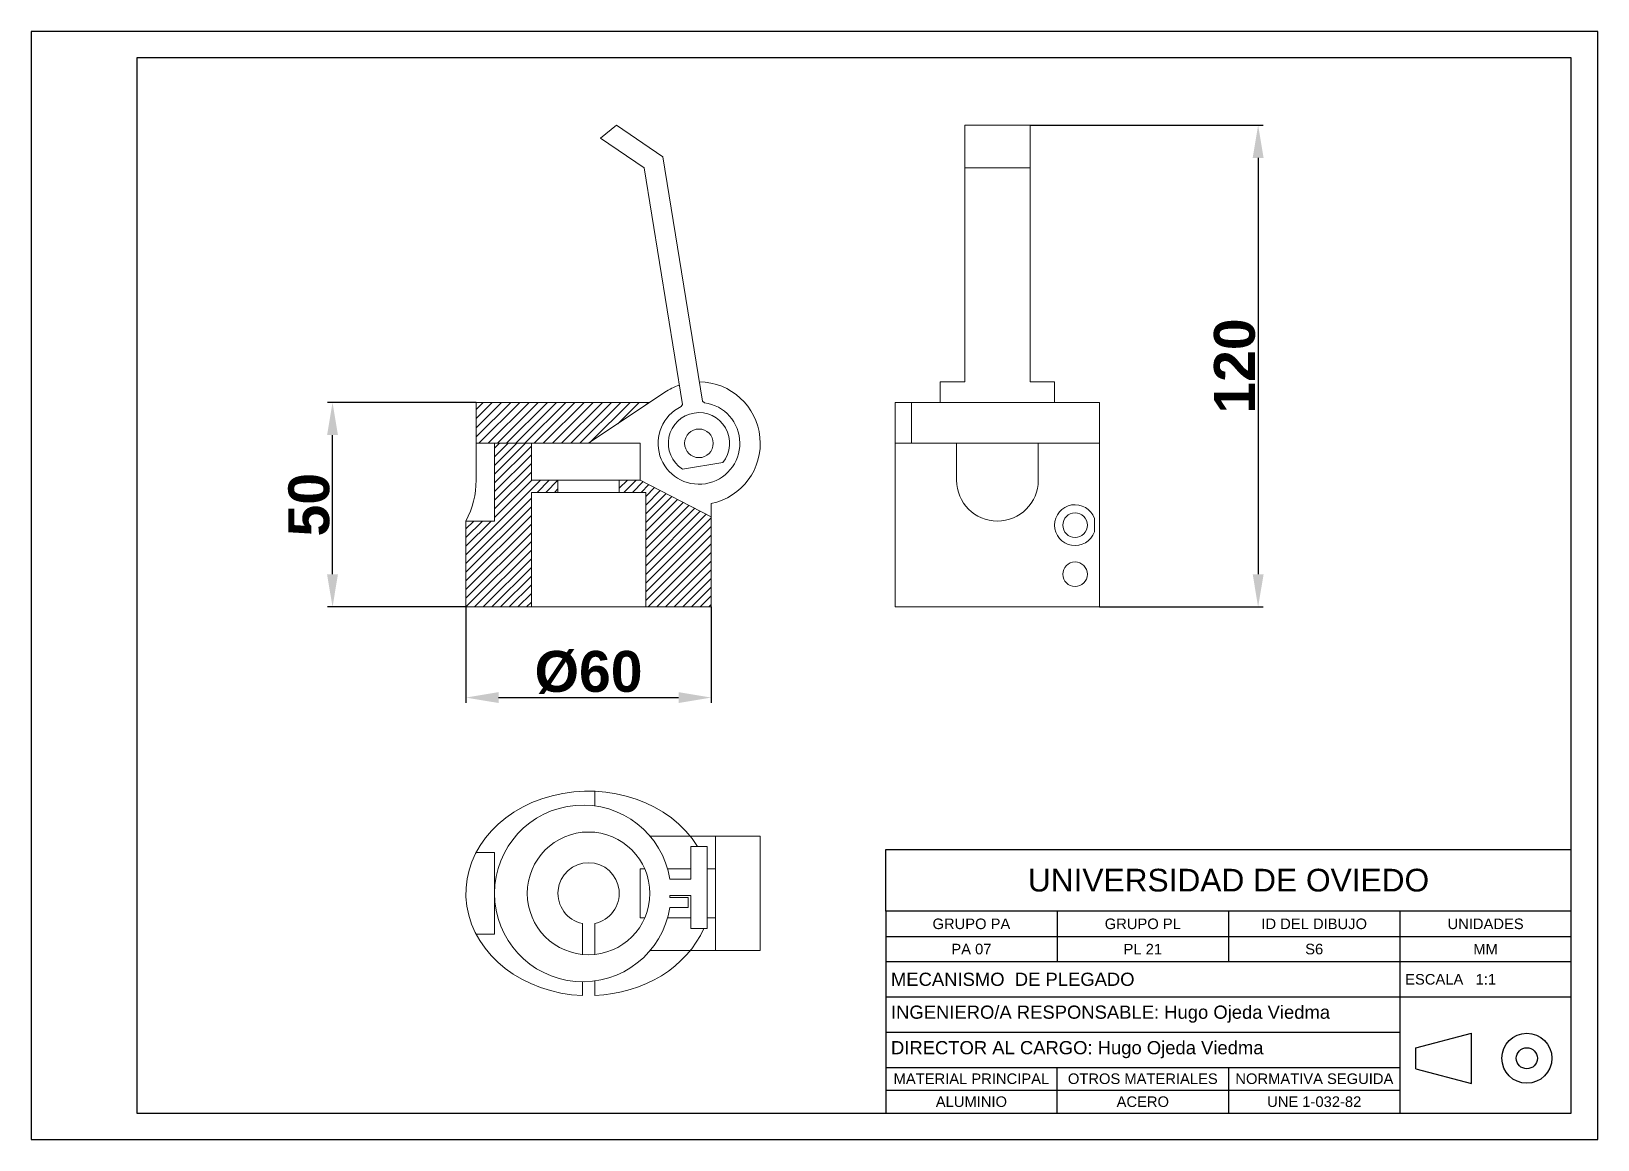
# Paper-space layout 'Presentación1' of a CAD drawing. Header units: millimetres. Extents: x 0 to 297, y 0 to 210.
# The model-space entities are those that its viewports show. They can reach past a viewport. Long polylines and large blocks are cut down to what shows.
import ezdxf

# ---------------------------------------------------------------- set-up
doc = ezdxf.new("R2010")
doc.units = ezdxf.units.MM
doc.layers.add('01_Contornos', color=7, linetype='Continuous', lineweight=20)
doc.layers.add('04_Cotas', color=3, linetype='Continuous', lineweight=18)
doc.styles.add('EstiloCota', font='arialbd.ttf', dxfattribs={"height": 10})
doc.styles.get("Standard").update_dxf_attribs({"font": 'arial.ttf'})
doc.dimstyles.new('CotasUNE', dxfattribs={"dimtxt": 10, "dimasz": 8, "dimexe": 1.25, "dimexo": 0, "dimtad": 1, "dimtxsty": 'EstiloCota', "dimcen": 2.5, "dimclrd": 256, "dimclrt": 256, "dimadec": 0, "dimazin": 0, "dimtfac": 1, "dimtmove": 0, "dimatfit": 3, "dimfxl": 1, "dimarcsym": 0})

# ---------------------------------------------------------------- blocks, each defined once
blk = doc.blocks.new('UNE A4H')
for p, q in [((0, 210), (0, 0)), ((297, 210), (0, 210)), ((297, 0), (297, 210)), ((20, 205), (20, 5)), ((292, 205), (20, 205)), ((292, 5), (292, 205)), ((162, 55), (292, 55)), ((162, 43.27), (162, 55)), ((292, 43.27), (162, 43.27)), ((162, 43.27), (162, 5)), ((194.5, 43.27), (194.5, 33.7)), ((227, 43.27), (227, 33.7)), ((259.5, 43.27), (259.5, 33.7)), ((162, 38.49), (292, 38.49)), ((292, 33.7), (162, 33.7)), ((259.5, 33.7), (259.5, 25)), ((162, 27.04), (259.5, 27.04)), ((259.5, 27.04), (292, 27.04)), ((259.5, 25), (259.5, 5)), ((162, 20.37), (259.5, 20.37)), ((262.55, 17.42), (273.06, 20.16)), ((273.06, 10.67), (273.06, 20.16)), ((262.55, 13.41), (262.55, 17.42)), ((162, 13.7), (259.5, 13.7)), ((194.5, 5), (194.5, 13.7)), ((227, 13.7), (227, 5)), ((262.55, 13.41), (273.06, 10.67)), ((162, 9.35), (259.5, 9.35)), ((20, 5), (292, 5)), ((0, 0), (297, 0))]:
    blk.add_line(p, q)
for radius in [4.74, 2]:
    blk.add_circle((283.57, 15.42), radius)
for s, insert, char_height, width, attachment_point in [('GRUPO PA', (178.25, 40.88), 2, 32.5, 5), ('GRUPO PL', (210.75, 40.88), 2, 32.5, 5), ('ID DEL DIBUJO', (243.25, 40.88), 2, 32.5, 5), ('UNIDADES', (275.75, 40.88), 2, 32.5, 5), ('PA 07', (178.25, 36.1), 2, 32.5, 5), ('PL 21', (210.75, 36.1), 2, 32.5, 5), ('S6', (243.25, 36.1), 2, 32.5, 5), ('MM', (275.75, 36.1), 2, 32.5, 5), ('MECANISMO  DE PLEGADO', (163, 30.37), 2.5, 97.1143, 4), ('INGENIERO/A RESPONSABLE: Hugo Ojeda Viedma', (163, 23.78), 2.5, 97.2779, 4), ('DIRECTOR AL CARGO: Hugo Ojeda Viedma', (163, 17.05), 2.5, 97.2059, 4), ('MATERIAL PRINCIPAL', (178.25, 11.53), 2, 32.5, 5), ('OTROS MATERIALES', (210.75, 11.53), 2, 32.5, 5), ('NORMATIVA SEGUIDA', (243.28, 11.53), 2, 32.44, 5), ('ALUMINIO', (178.25, 7.18), 2, 32.5, 5), ('ACERO', (210.75, 7.18), 2, 32.5, 5), ('UNE 1-032-82', (243.25, 7.18), 2, 32.5, 5)]:
    blk.add_mtext(s, dxfattribs=dict(insert=insert, char_height=char_height, width=width, attachment_point=attachment_point))
at = {"layer": '01_Contornos'}
for s, insert, char_height, width, attachment_point in [('UNIVERSIDAD DE OVIEDO', (227, 49.14), 4.3, 130, 5), ('ESCALA   1:1', (260.5, 30.37), 2, 32.5, 4)]:
    blk.add_mtext(s, dxfattribs=dict(at, insert=insert, char_height=char_height, width=width, attachment_point=attachment_point))
blk = doc.blocks.new('*D1')
at = {"layer": '04_Cotas', "color": 0, "lineweight": -2, "transparency": 16777216}
for p, q in [((108.7, 204.7), (72.32, 204.7)), ((106.19, 154.7), (72.32, 154.7))]:
    blk.add_line(p, q, dxfattribs=at)
at = {"layer": '04_Cotas', "lineweight": -2, "transparency": 16777216}
blk.add_line((73.57, 162.7), (73.57, 196.7), dxfattribs=at)
at = {"layer": '04_Cotas', "transparency": 16777216}
for points in [[(72.23, 196.7), (74.9, 196.7), (73.57, 204.7)], [(72.23, 162.7), (74.9, 162.7), (73.57, 154.7)]]:
    blk.add_solid(points, dxfattribs=at)
at = {"layer": 'Defpoints', "color": 0}
for p in [(73.57, 204.7), (108.7, 204.7), (106.19, 154.7)]:
    blk.add_point(p, dxfattribs=at)
at = {"layer": '04_Cotas', "transparency": 16777216, "insert": (67.84, 179.7), "char_height": 10, "attachment_point": 5, "rotation": 90, "style": 'EstiloCota'}
blk.add_mtext('50', dxfattribs=at)
blk = doc.blocks.new('*D4')
at = {"layer": '04_Cotas', "color": 0, "lineweight": -2, "transparency": 16777216}
for p, q in [((106.19, 154.7), (106.19, 131.31)), ((166.19, 154.7), (166.19, 131.31))]:
    blk.add_line(p, q, dxfattribs=at)
at = {"layer": '04_Cotas', "lineweight": -2, "transparency": 16777216}
blk.add_line((114.19, 132.56), (158.19, 132.56), dxfattribs=at)
at = {"layer": '04_Cotas', "transparency": 16777216}
for points in [[(114.19, 133.89), (114.19, 131.23), (106.19, 132.56)], [(158.19, 133.89), (158.19, 131.23), (166.19, 132.56)]]:
    blk.add_solid(points, dxfattribs=at)
at = {"layer": 'Defpoints', "color": 0}
for p in [(106.19, 154.7), (166.19, 154.7), (166.19, 132.56)]:
    blk.add_point(p, dxfattribs=at)
at = {"layer": '04_Cotas', "transparency": 16777216, "insert": (136.19, 138.7), "char_height": 10, "attachment_point": 5, "style": 'EstiloCota'}
blk.add_mtext('%%C60', dxfattribs=at)
blk = doc.blocks.new('*D5')
at = {"layer": '04_Cotas', "color": 0, "lineweight": -2, "transparency": 16777216}
for p, q in [((244.19, 272.47), (301.21, 272.47)), ((261.16, 154.7), (301.21, 154.7))]:
    blk.add_line(p, q, dxfattribs=at)
at = {"layer": '04_Cotas', "lineweight": -2, "transparency": 16777216}
blk.add_line((299.96, 264.47), (299.96, 162.7), dxfattribs=at)
at = {"layer": '04_Cotas', "transparency": 16777216}
for points in [[(298.63, 264.47), (301.3, 264.47), (299.96, 272.47)], [(298.63, 162.7), (301.3, 162.7), (299.96, 154.7)]]:
    blk.add_solid(points, dxfattribs=at)
at = {"layer": 'Defpoints', "color": 0}
for p in [(244.19, 272.47), (261.16, 154.7), (299.96, 154.7)]:
    blk.add_point(p, dxfattribs=at)
at = {"layer": '04_Cotas', "transparency": 16777216, "insert": (294.23, 213.59), "char_height": 10, "attachment_point": 5, "rotation": 90, "style": 'EstiloCota'}
blk.add_mtext('120', dxfattribs=at)

msp = doc.modelspace()

# ---------------------------------------------------------------- hatches: boundary and pattern name
at = {"layer": '01_Contornos'}
h = msp.add_hatch(dxfattribs=at)
h.set_pattern_fill('LINE', color=256, scale=0.5, angle=45)
h.paths.add_polyline_path([(108.699, 204.701), (108.699, 194.701), (136.194, 194.701), (151.161, 204.701)])
h = msp.add_hatch(dxfattribs=at)
h.set_pattern_fill('_USER', color=256, scale=1.5, angle=45, pattern_type=0)
h.set_pattern_definition([(45, (-93.8058, -45.2987), (-1.06066, 1.06066), [])])
h.paths.add_polyline_path([(150.194, 154.701), (166.194, 154.701), (166.194, 176.701), (148.843, 185.701), (143.694, 185.701), (143.694, 182.701), (150.194, 182.701)])
h.paths.add_polyline_path([(113.194, 175.701), (106.194, 175.701), (106.194, 154.701), (122.194, 154.701), (122.194, 182.701), (128.694, 182.701), (128.694, 185.701), (122.194, 185.701), (122.194, 194.701), (113.194, 194.701)])

# ---------------------------------------------------------------- linework, layer by layer
for p, q in [((143, 272.473), (139.125, 269.313)), ((143, 272.473), (154.39, 264.694)), ((228.194, 209.701), (228.194, 272.473)), ((228.194, 272.473), (244.194, 272.473)), ((244.194, 272.473), (244.194, 209.701)), ((139.125, 269.313), (149.753, 262.055)), ((164.063, 204.972), (154.39, 264.694)), ((159.128, 204.173), (149.753, 262.055)), ((228.194, 262.055), (244.194, 262.055)), ((136.194, 194.701), (154.861, 207.174)), ((222.194, 204.701), (222.194, 209.701)), ((222.194, 209.701), (228.194, 209.701)), ((244.194, 209.701), (250.194, 209.701)), ((250.194, 204.701), (250.194, 209.701)), ((108.699, 194.701), (108.699, 204.701)), ((108.699, 204.701), (151.161, 204.701)), ((159.128, 204.173), (158.808, 203.688)), ((164.063, 204.972), (164.52, 204.613)), ((261.163, 204.701), (211.194, 204.701)), ((211.194, 204.701), (211.194, 194.701)), ((215.194, 204.701), (215.194, 194.701)), ((261.163, 194.701), (261.163, 204.701)), ((136.194, 194.701), (108.699, 194.701)), ((108.699, 194.701), (108.699, 185.701)), ((148.843, 194.701), (108.699, 194.701)), ((113.194, 175.701), (113.194, 194.701)), ((122.194, 185.701), (122.194, 194.701)), ((148.843, 185.701), (148.843, 194.701)), ((211.194, 154.701), (211.194, 194.701)), ((211.194, 194.701), (261.163, 194.701)), ((211.194, 154.701), (211.194, 194.701)), ((211.194, 194.701), (261.163, 194.701)), ((226.194, 185.701), (226.194, 194.701)), ((246.194, 185.701), (246.194, 194.701)), ((261.163, 194.701), (261.163, 154.701)), ((169.038, 190), (159.133, 188.396)), ((128.694, 185.701), (122.194, 185.701)), ((128.694, 185.701), (128.694, 182.701)), ((128.694, 185.701), (143.694, 185.701)), ((143.694, 185.701), (148.843, 185.701)), ((143.694, 185.701), (143.694, 182.701)), ((148.843, 185.701), (166.194, 176.701)), ((122.194, 182.701), (128.694, 182.701)), ((122.194, 182.701), (122.194, 154.701)), ((128.694, 182.701), (143.694, 182.701)), ((150.194, 182.701), (143.694, 182.701)), ((150.194, 182.701), (150.194, 154.701)), ((166.194, 154.701), (166.194, 180.004)), ((259.908, 173.033), (259.908, 176.37)), ((106.194, 154.701), (106.194, 175.701)), ((113.194, 175.701), (106.194, 175.701)), ((106.194, 154.701), (166.194, 154.701)), ((211.194, 154.701), (261.163, 154.701)), ((137.694, 106.082), (137.694, 109.67)), ((151.208, 98.701), (178.194, 98.701)), ((161.194, 88.149), (161.194, 96.149)), ((161.194, 96.149), (165.194, 96.149)), ((165.194, 96.149), (165.194, 76.149)), ((178.194, 98.701), (167.246, 98.701)), ((167.246, 98.701), (167.246, 70.701)), ((178.194, 98.701), (178.194, 90.701)), ((113.194, 94.701), (108.699, 94.701)), ((113.194, 94.701), (113.194, 74.701)), ((148.843, 90.701), (149.942, 90.701)), ((148.843, 90.701), (148.843, 78.701)), ((155.476, 90.701), (161.194, 90.701)), ((156.094, 88.149), (161.194, 88.149)), ((165.194, 90.701), (167.246, 90.701)), ((178.194, 90.701), (178.194, 78.701)), ((161.194, 84.149), (156.094, 84.149)), ((156.094, 83.729), (156.094, 84.149)), ((160.58, 83.729), (156.094, 83.729)), ((156.094, 81.229), (160.58, 81.229)), ((160.58, 81.229), (160.58, 83.729)), ((161.194, 76.149), (161.194, 84.149)), ((134.694, 77.353), (134.694, 69.777)), ((137.694, 77.353), (137.694, 69.777)), ((148.843, 78.701), (149.942, 78.701)), ((155.484, 78.701), (161.194, 78.701)), ((165.194, 78.701), (167.246, 78.701)), ((178.194, 78.701), (178.194, 70.701)), ((113.194, 74.701), (108.699, 74.701)), ((165.194, 76.149), (161.194, 76.149)), ((151.229, 70.701), (178.194, 70.701)), ((134.694, 63.099), (134.694, 59.733)), ((137.694, 63.296), (137.694, 59.733))]:
    msp.add_line(p, q, dxfattribs=at)
for centre, radius in [((163.194, 194.701), 3.5), ((255.194, 174.701), 3), ((255.194, 162.701), 3), ((136.194, 84.701), 15)]:
    msp.add_circle(centre, radius, dxfattribs=at)
for centre, radius, start, end in [((163.194, 194.701), 15, 108.79423, 123.74899), ((163.194, 194.701), 15, 281.53696, 89.6061), ((163.194, 194.701), 10, 116.01653, 82.3838), ((163.194, 194.701), 7.5, 321.18539, 237.21494), ((236.194, 185.701), 10, 180, 0), ((255.194, 174.701), 5, 19.49263, 340.50737), ((134.783, 84.689), 21.59, 9.2219, 350.7781), ((136.194, 84.701), 7.5, 281.53696, 258.46304)]:
    msp.add_arc(centre, radius, start, end, dxfattribs=at)
for centre, start_param, end_param in [((78.699, 185.701), 2.7300758, 3.1415927), ((136.194, 84.701), 3.617228, 7.8039608), ((136.194, 84.701), 1.6208172, 2.7924454)]:
    msp.add_ellipse(centre, major_axis=(-30, 0), ratio=0.8333333, start_param=start_param, end_param=end_param, dxfattribs=at)

# ---------------------------------------------------------------- dimensions: what is measured, and where the dimension line sits
at = {"layer": '04_Cotas'}
dim = msp.add_linear_dim(base=(299.964, 154.701), p1=(244.194, 272.473), p2=(261.163, 154.701), angle=90, text='120', dimstyle='CotasUNE', dxfattribs=at)
dim.commit()
dim.dimension.update_dxf_attribs({"geometry": '*D5', "text_midpoint": (294.233, 213.587)})
dim = msp.add_linear_dim(base=(73.566, 204.701), p1=(106.194, 154.701), p2=(108.699, 204.701), angle=90, dimstyle='CotasUNE', dxfattribs=at)
dim.commit()
dim.dimension.update_dxf_attribs({"geometry": '*D1', "text_midpoint": (67.835, 179.701)})
dim = msp.add_linear_dim(base=(166.194, 132.561), p1=(106.194, 154.701), p2=(166.194, 154.701), text='%%C60', dimstyle='CotasUNE', dxfattribs=at)
dim.commit()
dim.dimension.update_dxf_attribs({"geometry": '*D4', "text_midpoint": (136.194, 138.704)})

psp = doc.layouts.new('Presentación1')

# ---------------------------------------------------------------- block references
psp.add_blockref('UNE A4H', (0, 0))

# ---------------------------------------------------------------- viewports
at = {"layer": '04_Cotas'}
psp.add_viewport(center=(156, 105), size=(272, 200), view_center_point=(201.128, 159.953), view_height=257.98816, dxfattribs=at)

doc.saveas('drawing.dxf')
